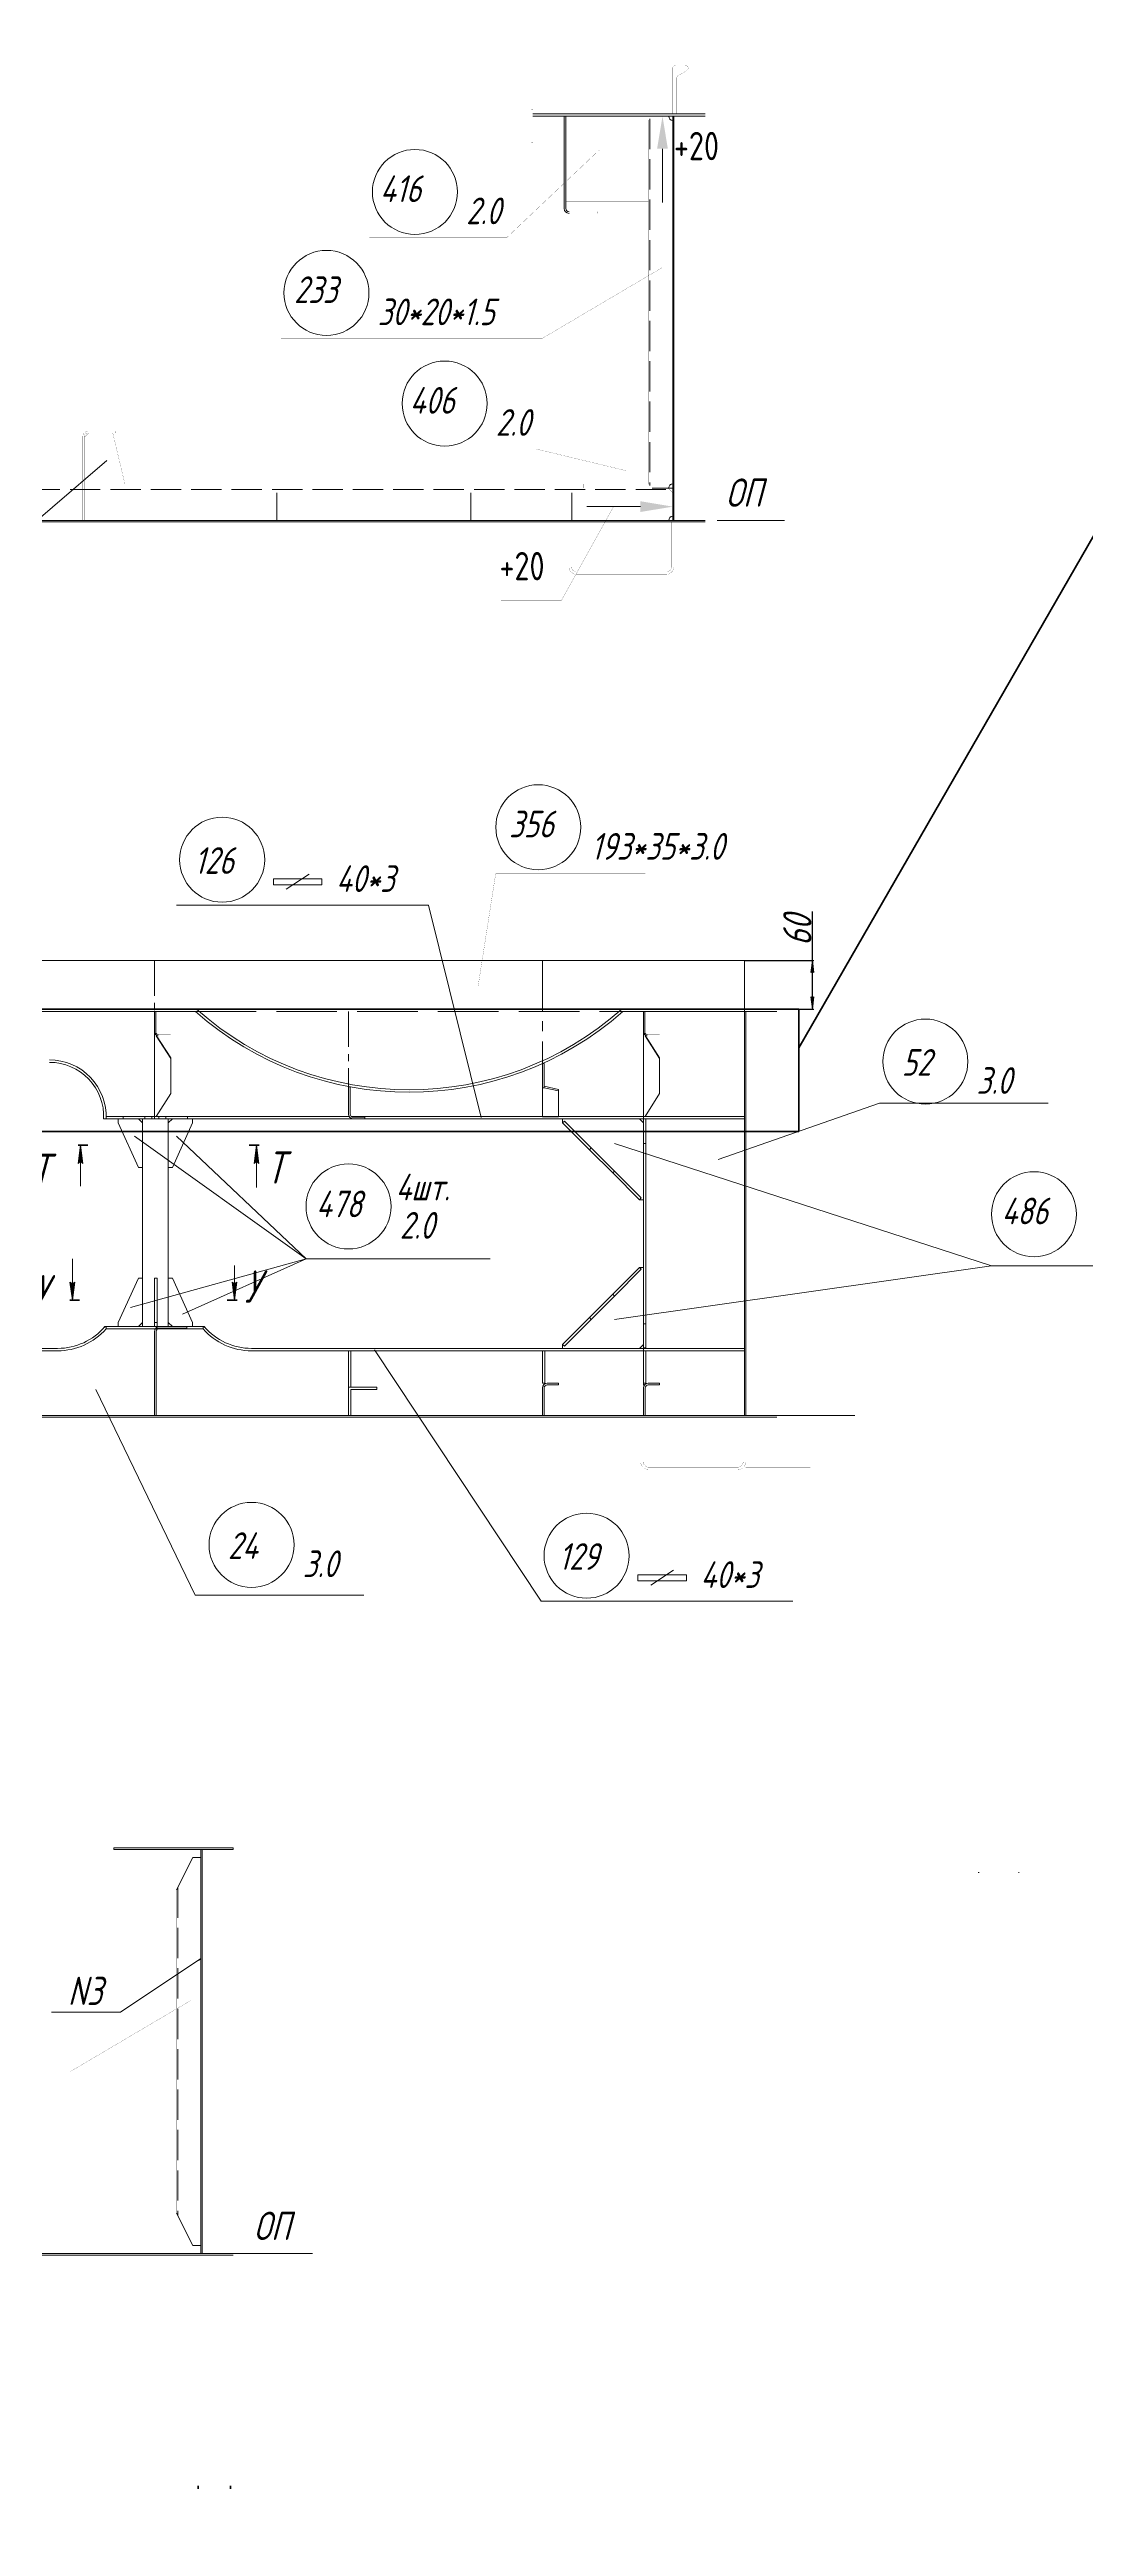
# Model space of a CAD drawing. Header units: millimetres. Extents: x 77380 to 135900, y -26587 to 17301.
# Drawn here: x 121484 to 122766, y -1866 to 1200 of the extents above; entities that cross this region are included whole.
import ezdxf

# ---------------------------------------------------------------- set-up
doc = ezdxf.new("R2010")
doc.units = ezdxf.units.MM
for name, pattern in [('K5LT32768', [0]), ('K5LT32769', [50, 37.5, -12.5]), ('K5LT32770', [0]), ('K5LT32772', [0]), ('K5LT32773', [50, 37.5, -12.5]), ('K5LT32778', [50, 37.5, -12.5]), ('K5LT32779', [0]), ('K5LT32780', [0]), ('K5LT32784', [850.2, 600, -125, 0.2, -125]), ('K5LT32785', [200, 125, -25, 25, -25]), ('K5LT32788', [340.2, 240, -50, 0.2, -50]), ('K5LT32790', [0]), ('K5LT32791', [0]), ('K5LT32792', [0]), ('K5LT32793', [340.2, 240, -50, 0.2, -50]), ('K5LT32800', [100, 75, -25]), ('K5LT32801', [70, 43.75, -8.75, 8.75, -8.75]), ('K5LT32802', [100, 62.5, -12.5, 12.5, -12.5]), ('K5LT32831', [0]), ('K5LT32835', [0]), ('K5LT_BASIC', [0]), ('K5LT_REINFORCED', [0]), ('K5LT_THIN', [0]), ('K5LT_THIN_INCLUDED_TO_HATCHING', [0])]:
    doc.linetypes.add(name, pattern=pattern)
doc.layers.add('4001', color=7, linetype='Continuous')
doc.styles.add('KDIMTEXTSTYLE', font='GOST_AU.SHX', dxfattribs={"width": 0.96, "oblique": 15, "height": 5})
doc.styles.add('KTEXTSTYLE', font='GOST_AU.SHX', dxfattribs={"width": 0.96, "height": 5})
doc.dimstyles.new('KDIMSTYLE (1.00)', dxfattribs={"dimtxt": 5, "dimasz": 1, "dimexe": 2, "dimexo": 0, "dimgap": 1, "dimtad": 1, "dimtxsty": 'KDIMTEXTSTYLE', "dimsah": 1, "dimcen": 0, "dimdle": 1, "dimadec": 0, "dimazin": 0, "dimtfac": 0.667, "dimtmove": 0, "dimatfit": 3, "dimfxl": 1, "dimtvp": 1, "dimtolj": 1, "dimtzin": 0, "dimarcsym": 0})

# ---------------------------------------------------------------- blocks, each defined once
blk = doc.blocks.new('U86')
blk.add_hatch(color=7).paths.add_polyline_path([(121704.4, 15706.9), (121691.1, 15706.9), (121697.8, 15746.9)])
at = {"color": 7, "linetype": 'K5LT32831', "lineweight": 9}
blk.add_line((121697.8, 15706.9), (121697.8, 15640.4), dxfattribs=at)
blk = doc.blocks.new('U89')
blk.add_hatch(color=7).paths.add_polyline_path([(121670.5, 15257.3), (121670.5, 15270.6), (121710.5, 15263.9)])
at = {"color": 7, "linetype": 'K5LT32831', "lineweight": 9}
blk.add_line((121670.5, 15263.9), (121604, 15263.9), dxfattribs=at)
blk = doc.blocks.new('U211')
at = {"color": 7, "linetype": 'K5LT32780', "const_width": 0.18}
for points in [[(118535.3, 12764.4), (126945.3, 12764.4), (126945.3, 18704.4), (118535.3, 18704.4)], [(118735.3, 12814.4), (126895.3, 12814.4), (126895.3, 18654.4), (118735.3, 18654.4)]]:
    blk.add_lwpolyline(points, close=True, dxfattribs=at)
blk = doc.blocks.new('U226')
at = {"layer": '4001', "color": 7, "linetype": 'K5LT_THIN', "lineweight": 18}
for p, q in [((121026.9, 13400.7), (121126.4, 13467)), ((121126.4, 13467), (121123.1, 13464.8))]:
    blk.add_line(p, q, dxfattribs=at)
at = {"layer": '4001', "color": 7, "linetype": 'K5LT32835', "lineweight": 18}
for p, q in [((121123.9, 13465.4), (121123.9, 13465.4)), ((121124.6, 13465.2), (121123.9, 13465.3)), ((121124, 13465.2), (121124.1, 13465.5)), ((121124.7, 13465.3), (121124, 13465.5)), ((121124, 13465.3), (121124, 13465.4)), ((121124.6, 13465.3), (121124, 13465.4)), ((121124.5, 13465.2), (121124, 13465.3)), ((121124.5, 13465.1), (121124, 13465.2)), ((121124.1, 13465.1), (121124.2, 13465.6)), ((121124.1, 13465.2), (121124.1, 13465.5)), ((121124.7, 13465.4), (121124.1, 13465.5)), ((121124.4, 13465.1), (121124.1, 13465.1)), ((121124.4, 13465), (121124.1, 13465)), ((121124.2, 13464.9), (121124.4, 13465.7)), ((121124.2, 13465), (121124.3, 13465.6)), ((121124.8, 13465.4), (121124.2, 13465.6)), ((121124.3, 13464.9), (121124.2, 13465)), ((121124.3, 13464.9), (121124.2, 13464.9)), ((121124.3, 13464.9), (121124.4, 13465.7)), ((121124.9, 13465.5), (121124.3, 13465.7)), ((121124.9, 13465.5), (121124.3, 13465.6)), ((121124.4, 13465), (121124.5, 13465.8)), ((121124.4, 13465.1), (121124.6, 13465.8)), ((121125, 13465.6), (121124.4, 13465.7)), ((121124.5, 13465.2), (121124.7, 13465.9)), ((121125, 13465.6), (121124.5, 13465.8)), ((121124.6, 13465.2), (121124.7, 13465.9)), ((121125.1, 13465.8), (121124.6, 13465.9)), ((121125.1, 13465.7), (121124.6, 13465.8)), ((121124.7, 13465.3), (121124.8, 13466)), ((121125.2, 13465.8), (121124.7, 13465.9)), ((121124.8, 13465.5), (121125, 13466.1)), ((121124.8, 13465.4), (121124.9, 13466)), ((121125.2, 13465.9), (121124.8, 13466)), ((121124.9, 13465.6), (121125, 13466.1)), ((121125.3, 13466), (121124.9, 13466.1)), ((121125.3, 13465.9), (121124.9, 13466)), ((121125, 13465.6), (121125.1, 13466.2)), ((121125.4, 13466), (121125, 13466.1)), ((121125.1, 13465.7), (121125.2, 13466.2)), ((121125.5, 13466.1), (121125.1, 13466.2)), ((121125.2, 13465.8), (121125.3, 13466.3)), ((121125.6, 13466.2), (121125.2, 13466.3)), ((121125.5, 13466.1), (121125.2, 13466.2)), ((121125.3, 13466), (121125.4, 13466.4)), ((121125.3, 13465.9), (121125.3, 13466.3)), ((121125.6, 13466.2), (121125.3, 13466.3)), ((121125.4, 13466), (121125.5, 13466.4)), ((121125.7, 13466.3), (121125.4, 13466.4)), ((121125.5, 13466.1), (121125.6, 13466.5)), ((121125.8, 13466.4), (121125.5, 13466.5)), ((121125.7, 13466.3), (121125.5, 13466.4)), ((121125.6, 13466.2), (121125.6, 13466.5)), ((121125.8, 13466.5), (121125.6, 13466.5)), ((121125.7, 13466.3), (121125.7, 13466.6)), ((121125.7, 13466.4), (121125.8, 13466.6)), ((121125.9, 13466.5), (121125.7, 13466.6)), ((121125.8, 13466.4), (121125.9, 13466.7)), ((121126, 13466.6), (121125.8, 13466.7)), ((121125.9, 13466.6), (121125.8, 13466.6)), ((121125.9, 13466.5), (121125.9, 13466.7)), ((121126, 13466.7), (121125.9, 13466.7)), ((121126, 13466.6), (121126, 13466.8)), ((121126.1, 13466.7), (121126, 13466.8)), ((121126.2, 13466.8), (121126, 13466.8)), ((121126.1, 13466.8), (121126.2, 13466.9)), ((121126.2, 13466.8), (121126.1, 13466.9)), ((121126.1, 13466.7), (121126.1, 13466.8)), ((121126.2, 13466.9), (121126.2, 13466.9)), ((121126.3, 13466.9), (121126.2, 13466.9)), ((121126.3, 13466.9), (121126.3, 13467)), ((121126.3, 13466.9), (121126.3, 13467)), ((121126.4, 13467), (121126.3, 13467)), ((121126.4, 13467), (121126.4, 13467))]:
    blk.add_line(p, q, dxfattribs=at)
at = {"layer": '4001', "color": 7, "linetype": 'K5LT32835', "const_width": 0.18}
blk.add_lwpolyline([(121123.9, 13465.4), (121126.4, 13467), (121124.3, 13464.9)], close=True, dxfattribs=at)
blk = doc.blocks.new('U2')
at = {"layer": '4001', "color": 7, "linetype": 'K5LT_THIN', "lineweight": 18}
for p, q in [((121200, 14342.1), (121203, 14342.1)), ((121200, 14297.1), (121200, 14342.1)), ((121203, 14342.1), (121203, 14297.1)), ((121203, 14297.1), (121200, 14297.1))]:
    blk.add_line(p, q, dxfattribs=at)
blk = doc.blocks.new('U6')
at = {"layer": '4001', "color": 7, "linetype": 'K5LT_THIN', "lineweight": 18}
for p, q in [((121565, 14342.1), (121568, 14342.1)), ((121565, 14302.1), (121565, 14342.1)), ((121568, 14342.1), (121568, 14302.1)), ((121568, 14302.1), (121565, 14302.1))]:
    blk.add_line(p, q, dxfattribs=at)
blk = doc.blocks.new('U7')
at = {"layer": '4001', "color": 7, "linetype": 'K5LT_THIN', "lineweight": 18}
for p, q in [((121440, 14342.1), (121443, 14342.1)), ((121440, 14302.1), (121440, 14342.1)), ((121443, 14342.1), (121443, 14302.1)), ((121443, 14302.1), (121440, 14302.1))]:
    blk.add_line(p, q, dxfattribs=at)
blk = doc.blocks.new('KDIMARROW_01')
blk.add_hatch(color=0).paths.add_polyline_path([(0, 0), (-15, 2), (-13.5, 0), (-15, -2)])
at = {"color": 0, "linetype": 'K5LT_THIN', "lineweight": 18}
for p, q in [((-13.5, 0), (-15, 2)), ((-15, 2), (0, 0)), ((0, 0), (-15, -2)), ((-15, -2), (-13.5, 0))]:
    blk.add_line(p, q, dxfattribs=at)
at = {"layer": '4001', "color": 0, "linetype": 'K5LT_THIN', "lineweight": 18}
blk.add_line((0, 0), (-1, 0), dxfattribs=at)
blk = doc.blocks.new('*D569')
at = {"color": 0, "lineweight": -2}
for p, q in [((122428.3, 72.2), (122428.3, 132.8)), ((122344.3, 72.2), (122430.3, 72.2)), ((122428.3, 13.2), (122428.3, 71.2)), ((122344.3, 12.2), (122430.3, 12.2))]:
    blk.add_line(p, q, dxfattribs=at)
at = {"layer": 'Defpoints', "color": 0, "lineweight": 100}
for p in [(122344.3, 72.2), (122428.3, 72.2), (122344.3, 12.2)]:
    blk.add_point(p, dxfattribs=at)
at = {"color": 0, "lineweight": -2}
for p, rotation in [((122428.3, 72.2), 90), ((122428.3, 12.2), 270)]:
    blk.add_blockref('KDIMARROW_01', p, dxfattribs=dict(at, rotation=rotation))
at = {"color": 7, "insert": (122409.7, 109.4), "char_height": 5, "attachment_point": 5, "rotation": 90, "style": 'KDIMTEXTSTYLE'}
blk.add_mtext('\\A1;\\H35.0;\\W0.965;\\Q15;\\Q15;\\H35.0;\\W0.965;\\Q15;60\\H35.0;\\W0.965;\\Q15;\\Q15;', dxfattribs=at)

msp = doc.modelspace()

# ---------------------------------------------------------------- hatches: boundary and pattern name
for points in [[(121525.647, -178.815), (121522.685, -156.315), (121519.722, -178.815), (121522.685, -176.565)], [(121743.479, -178.815), (121740.517, -156.315), (121737.554, -178.815), (121740.517, -176.565)], [(121512.527, -348.315), (121515.49, -325.815), (121512.527, -328.065), (121509.565, -325.815)], [(121713.278, -348.315), (121716.24, -325.815), (121713.278, -328.065), (121710.316, -325.815)]]:
    msp.add_hatch(color=7).paths.add_polyline_path(points)

# ---------------------------------------------------------------- linework, layer by layer
at = {"color": 3, "linetype": 'K5LT32768', "lineweight": 18, "true_color": 0x00ff00}
for p, q in [((122295.559, 1119.938), (122082.473, 1119.938)), ((122295.559, 1116.938), (122082.473, 1116.938)), ((122121.087, 1002.865), (122121.087, 1116.938)), ((122123.157, 1002.865), (122123.157, 1116.938)), ((122255.559, 1116.938), (122230.059, 1116.938)), ((122255.559, 656.938), (122255.559, 1116.938)), ((122255.559, 616.938), (122255.559, 1116.938)), ((122257.059, 616.938), (122257.059, 1116.938)), ((122230.059, 656.938), (122255.559, 656.938)), ((122255.559, 650.938), (122255.559, 616.938)), ((122295.559, 616.938), (120015.56, 616.938)), ((122295.559, 614.938), (120015.56, 614.938)), ((122255.559, 616.938), (120055.559, 616.938)), ((121665.279, 12.184), (120823.277, 12.184)), ((121665.279, 9.185), (120823.277, 9.185)), ((120823.852, 9.185), (121664.703, 9.185)), ((121614.278, -16.37), (121614.278, 9.185)), ((121615.776, -16.37), (121615.776, 9.185)), ((122193.854, 9.185), (122344.278, 9.185)), ((122194.278, 12.184), (122384.277, 12.184)), ((122219.278, -16.37), (122219.278, 9.185)), ((122220.776, -16.37), (122220.776, 9.185)), ((122324.278, 9.185), (122384.277, 9.185)), ((122344.278, -490.815), (122344.278, 9.185)), ((122345.778, -490.815), (122345.778, 9.185)), ((122384.277, -492.816), (120104.279, -492.816)), ((121563.689, -1026.005), (121711.464, -1026.005)), ((121563.773, -1028.005), (121711.464, -1028.005)), ((121671.464, -1028.005), (121645.964, -1028.005)), ((121671.464, -1488.005), (121671.464, -1028.005)), ((121671.464, -1528.005), (121671.464, -1028.005)), ((121672.964, -1528.005), (121672.964, -1028.005)), ((121671.464, -1494.005), (121671.464, -1528.005)), ((121711.464, -1528.005), (121331.464, -1528.005)), ((121671.464, -1528.005), (121331.464, -1528.005)), ((121711.464, -1530.005), (121331.464, -1530.005))]:
    msp.add_line(p, q, dxfattribs=at)
at = {"color": 1, "linetype": 'K5LT32773', "lineweight": 18, "true_color": 0xff0000}
msp.add_line((122227.004, 1113.883), (122227.004, 659.993), dxfattribs=at)
at = {"color": 7, "linetype": 'K5LT_THIN', "lineweight": 18}
for p, q in [((121555.06, 690.938), (121309.885, 480.788)), ((122344.278, 72.184), (120144.278, 72.184)), ((122344.278, 69.185), (122344.278, 72.184)), ((122344.278, 12.184), (122344.278, 69.185)), ((121665.461, 12.184), (120823.096, 12.184)), ((120824.23, 9.185), (121664.326, 9.185)), ((122344.278, 12.184), (122193.097, 12.184)), ((122194.232, 9.185), (122344.278, 9.185)), ((122344.278, 9.185), (122344.278, 12.184)), ((122344.278, -120.816), (122344.278, 9.185)), ((121614.278, -20.815), (121614.278, -120.815)), ((121634.278, -49.123), (121616.278, -20.815)), ((121634.278, -48.285), (121616.811, -20.815)), ((122219.278, -20.815), (122219.278, -120.815)), ((122239.278, -49.123), (122221.278, -20.815)), ((122239.278, -48.285), (122221.811, -20.815)), ((121634.278, -92.508), (121634.278, -48.285)), ((122096.278, -55.199), (122094.278, -55.199)), ((122094.278, -55.199), (122094.278, -85.199)), ((122096.278, -55.199), (122096.278, -85.199)), ((122239.278, -92.508), (122239.278, -48.285)), ((122096.278, -85.199), (122094.278, -85.199)), ((122094.278, -85.199), (122094.278, -121.199)), ((122114.278, -87.233), (122096.278, -83.215)), ((122114.278, -89.217), (122096.278, -85.199)), ((122114.278, -87.233), (122114.278, -89.217)), ((122114.278, -121.199), (122114.278, -89.217)), ((121575.578, -120.815), (121554.278, -120.815)), ((121854.278, -120.816), (121554.278, -120.816)), ((121575.578, -120.815), (121575.578, -123.815)), ((121575.578, -120.815), (121602.365, -120.815)), ((121602.365, -120.815), (121602.365, -123.815)), ((121602.365, -120.815), (121610.94, -120.815)), ((121610.94, -120.815), (121610.94, -123.815)), ((121610.94, -120.815), (121619.616, -120.815)), ((121616.278, -120.815), (121614.278, -120.815)), ((121616.278, -120.815), (121634.278, -92.508)), ((121619.616, -120.815), (121619.616, -123.815)), ((121619.616, -120.815), (121628.191, -120.815)), ((121628.191, -120.815), (121628.191, -123.815)), ((121628.191, -120.815), (121654.978, -120.815)), ((121654.978, -120.815), (121654.978, -123.815)), ((121855.082, -120.816), (121854.278, -120.816)), ((122094.278, -120.816), (121857.632, -120.816)), ((122096.278, -120.815), (122094.278, -120.815)), ((122096.278, -121.199), (122094.278, -121.199)), ((122219.278, -120.815), (122096.278, -120.815)), ((122096.278, -121.199), (122114.278, -121.199)), ((122344.278, -120.816), (122114.278, -120.816)), ((122221.278, -120.815), (122219.278, -120.815)), ((122221.278, -120.815), (122219.278, -120.815)), ((122221.278, -120.815), (122239.278, -92.508)), ((122344.278, -120.815), (122221.278, -120.815)), ((122511.308, -104.521), (122311.582, -174.194)), ((122344.278, -120.815), (122344.278, -123.815)), ((122344.278, -123.816), (122344.278, -120.816)), ((122511.308, -104.521), (122720.278, -104.521)), ((121569.278, -123.815), (121551.211, -123.815)), ((121551.211, -123.816), (121854.278, -123.816)), ((121576.478, -123.815), (121569.278, -123.815)), ((121569.278, -123.815), (121569.278, -128.815)), ((121569.278, -128.815), (121594.278, -183.815)), ((121576.478, -123.815), (121602.365, -123.815)), ((121599.278, -128.815), (121594.278, -123.815)), ((121599.278, -123.815), (121599.278, -128.815)), ((121599.278, -183.815), (121599.278, -128.815)), ((121602.365, -123.815), (121610.94, -123.815)), ((121610.94, -123.815), (121619.616, -123.815)), ((121619.616, -123.815), (121628.191, -123.815)), ((121628.191, -123.815), (121654.678, -123.815)), ((121631.278, -128.815), (121631.278, -123.815)), ((121631.278, -128.815), (121636.278, -123.815)), ((121631.278, -183.815), (121631.278, -128.815)), ((121661.278, -128.815), (121636.278, -183.815)), ((121654.678, -123.815), (121661.278, -123.815)), ((121661.278, -123.815), (121661.278, -128.815)), ((121832.547, -123.816), (121842.547, -123.816)), ((121854.278, -123.816), (121874.278, -123.816)), ((121874.278, -123.816), (122344.278, -123.816)), ((122214.278, -123.815), (122119.278, -123.815)), ((122119.278, -123.815), (122119.278, -128.815)), ((122119.278, -128.815), (122119.278, -123.815)), ((122121.399, -126.694), (122119.278, -128.815)), ((122152.346, -161.884), (122119.278, -128.815)), ((122154.467, -159.762), (122121.399, -126.694)), ((122219.278, -128.815), (122214.278, -123.815)), ((122219.278, -123.815), (122219.278, -154.38)), ((122222.278, -123.815), (122219.278, -123.815)), ((122222.278, -123.815), (122222.278, -154.38)), ((122344.278, -123.815), (122222.278, -123.815)), ((122344.278, -407.815), (122344.278, -123.815)), ((121519.722, -178.815), (121522.685, -156.315)), ((121522.685, -176.565), (121519.722, -178.815)), ((121522.685, -156.315), (121525.647, -178.815)), ((121522.685, -171.315), (121522.685, -156.315)), ((121525.647, -178.815), (121522.685, -176.565)), ((121522.685, -176.565), (121522.685, -206.882)), ((121594.278, -183.815), (121599.278, -183.815)), ((121599.278, -183.815), (121599.278, -320.815)), ((121631.278, -320.815), (121631.278, -183.815)), ((121636.278, -183.815), (121631.278, -183.815)), ((121737.554, -178.815), (121740.517, -156.315)), ((121740.517, -176.565), (121737.554, -178.815)), ((121740.517, -156.315), (121743.479, -178.815)), ((121740.517, -171.315), (121740.517, -156.315)), ((121743.479, -178.815), (121740.517, -176.565)), ((121740.517, -176.565), (121740.517, -208.565)), ((122154.467, -159.762), (122152.346, -161.884)), ((122181.21, -190.747), (122152.346, -161.884)), ((122183.331, -188.626), (122154.467, -159.762)), ((122183.331, -154.38), (122649.997, -305.478)), ((122222.278, -154.38), (122219.278, -154.38)), ((122219.278, -154.38), (122219.278, -377.251)), ((122222.278, -377.251), (122222.278, -154.38)), ((122183.331, -188.626), (122181.21, -190.747)), ((122214.278, -223.815), (122181.21, -190.747)), ((122216.399, -221.694), (122183.331, -188.626)), ((122216.399, -221.694), (122214.278, -223.815)), ((122214.278, -223.815), (122219.278, -223.815)), ((121512.527, -328.065), (121512.527, -297.065)), ((121713.278, -328.065), (121713.278, -305.065)), ((122649.997, -305.478), (122183.331, -371.869)), ((122649.997, -305.478), (123026.997, -305.478)), ((121512.527, -348.315), (121509.565, -325.815)), ((121509.565, -325.815), (121512.527, -328.065)), ((121512.527, -328.065), (121515.49, -325.815)), ((121515.49, -325.815), (121512.527, -348.315)), ((121512.527, -333.315), (121512.527, -348.315)), ((121569.278, -375.815), (121594.278, -320.815)), ((121594.278, -320.815), (121599.278, -320.815)), ((121599.278, -320.815), (121599.278, -375.815)), ((121614.278, -375.815), (121614.278, -320.815)), ((121614.278, -320.815), (121617.278, -320.815)), ((121617.278, -375.815), (121617.278, -320.815)), ((121631.278, -320.815), (121631.278, -375.815)), ((121636.278, -320.815), (121631.278, -320.815)), ((121661.278, -375.815), (121636.278, -320.815)), ((121713.278, -348.315), (121710.316, -325.815)), ((121710.316, -325.815), (121713.278, -328.065)), ((121713.278, -328.065), (121716.24, -325.815)), ((121716.24, -325.815), (121713.278, -348.315)), ((121713.278, -333.315), (121713.278, -348.315)), ((122181.21, -340.884), (122214.278, -307.815)), ((122183.331, -343.005), (122216.399, -309.937)), ((122216.399, -309.937), (122214.278, -307.815)), ((122219.278, -307.815), (122214.278, -307.815)), ((122152.346, -369.747), (122181.21, -340.884)), ((122154.467, -371.869), (122183.331, -343.005)), ((122183.331, -343.005), (122181.21, -340.884)), ((121675.72, -380.815), (121552.836, -380.815)), ((121554.248, -383.815), (121554.248, -380.815)), ((121554.248, -383.815), (121554.308, -383.815)), ((121674.278, -383.815), (121554.278, -383.815)), ((121554.308, -383.815), (121554.308, -380.815)), ((121614.278, -380.815), (121554.308, -380.815)), ((121614.278, -383.815), (121554.308, -383.815)), ((121569.278, -380.815), (121569.278, -375.815)), ((121599.278, -375.815), (121594.278, -380.815)), ((121599.278, -375.815), (121599.278, -380.815)), ((121614.278, -380.815), (121614.278, -375.815)), ((121614.278, -375.815), (121617.278, -375.815)), ((121654.278, -380.815), (121614.278, -380.815)), ((121616.278, -382.815), (121654.278, -382.815)), ((121654.308, -383.815), (121616.278, -383.815)), ((121617.278, -380.815), (121617.278, -375.815)), ((121631.278, -380.815), (121631.278, -375.815)), ((121631.278, -375.815), (121636.278, -380.815)), ((121654.308, -380.815), (121654.278, -380.815)), ((121654.278, -382.815), (121654.278, -380.815)), ((121654.308, -383.815), (121654.308, -380.815)), ((121674.308, -380.815), (121654.308, -380.815)), ((121674.308, -383.815), (121654.308, -383.815)), ((121661.278, -380.815), (121661.278, -375.815)), ((121674.308, -383.815), (121674.308, -380.815)), ((122119.278, -402.815), (122152.346, -369.747)), ((122121.399, -404.937), (122154.467, -371.869)), ((122154.467, -371.869), (122152.346, -369.747)), ((122219.278, -377.251), (122222.278, -377.251)), ((122219.278, -377.251), (122219.278, -407.05)), ((122222.278, -377.251), (122222.278, -407.05)), ((121494.278, -407.815), (121244.278, -407.815)), ((121494.278, -410.815), (121244.278, -410.815)), ((122344.278, -407.815), (121734.278, -407.815)), ((122344.278, -410.815), (121734.278, -410.815)), ((122094.278, -410.815), (122097.278, -410.815)), ((122121.399, -404.937), (122119.278, -402.815)), ((122119.278, -402.815), (122119.278, -407.815)), ((122214.278, -407.815), (122219.278, -402.815)), ((122222.278, -407.05), (122219.278, -407.05)), ((122219.278, -410.815), (122222.278, -410.815)), ((122222.278, -407.05), (122222.278, -407.815)), ((122344.278, -407.815), (122344.278, -410.815)), ((122344.278, -410.815), (122344.278, -490.815)), ((121889.278, -455.815), (121854.278, -455.815)), ((121854.278, -455.815), (121854.278, -490.815)), ((121857.278, -490.815), (121857.278, -458.815)), ((121857.278, -458.815), (121889.278, -458.815)), ((121889.278, -458.815), (121889.278, -455.815)), ((122344.278, -490.815), (121244.278, -490.815)), ((121854.278, -490.815), (121857.278, -490.815)), ((121661.464, -1038.005), (121641.409, -1078.005)), ((121661.464, -1038.005), (121671.464, -1038.005)), ((121711.464, -1026.005), (121711.464, -1028.005)), ((122634.847, -1056.509), (122633.347, -1056.509)), ((122683.395, -1056.509), (122684.055, -1056.509)), ((121641.409, -1478.005), (121661.464, -1518.005)), ((121661.464, -1518.005), (121671.464, -1518.005))]:
    msp.add_line(p, q, dxfattribs=at)
at = {"color": 8, "linetype": 'K5LT32778', "lineweight": 18, "true_color": 0x808080}
msp.add_line((120059.632, 655.011), (122251.487, 655.011), dxfattribs=at)
at = {"color": 8, "linetype": 'K5LT32793', "lineweight": 18, "true_color": 0x808080}
for p, q in [((121765.56, 616.938), (121765.56, 650.938)), ((122005.559, 616.938), (122005.559, 650.938)), ((122130.559, 616.938), (122130.559, 650.938))]:
    msp.add_line(p, q, dxfattribs=at)
at = {"color": 1, "linetype": 'K5LT32788', "lineweight": 18, "true_color": 0xff0000}
msp.add_line((119928.914, 616.938), (122393.943, 616.938), dxfattribs=at)
at = {"color": 1, "linetype": 'K5LT32772', "lineweight": 18, "true_color": 0xff0000}
for p, q in [((121821.432, 173.477), (121761.314, 173.477)), ((121761.314, 173.477), (121761.314, 165.962)), ((121761.314, 165.962), (121821.432, 165.962)), ((121777.283, 160.326), (121805.463, 179.113)), ((121821.432, 165.962), (121821.432, 173.477)), ((121641.549, 140.601), (121953.106, 140.601)), ((121953.106, 140.601), (122018.425, -122.22)), ((122480.993, -490.815), (120037.87, -490.815)), ((122272.44, -687.844), (122212.323, -687.844)), ((122212.323, -687.844), (122212.323, -695.359)), ((122212.323, -695.359), (122272.44, -695.359)), ((122228.292, -700.995), (122256.472, -682.208)), ((122272.44, -695.359), (122272.44, -687.844)), ((122092.558, -720.72), (122404.114, -720.72))]:
    msp.add_line(p, q, dxfattribs=at)
at = {"color": 1, "linetype": 'K5LT32801', "lineweight": 18, "true_color": 0xff0000}
for p, q in [((121614.278, 72.184), (121614.278, -123.816)), ((121854.279, 8.935), (121854.279, -117.917))]:
    msp.add_line(p, q, dxfattribs=at)
at = {"color": 1, "linetype": 'K5LT32802', "lineweight": 18, "true_color": 0xff0000}
for p, q in [((122094.278, 72.184), (122094.278, -123.816)), ((122219.278, 9.185), (122219.278, -455.815))]:
    msp.add_line(p, q, dxfattribs=at)
at = {"color": 6, "linetype": 'K5LT32800', "lineweight": 18, "true_color": 0xff00ff}
for p, q in [((121664.987, 8.935), (122193.571, 8.935)), ((121666.124, 11.933), (122194.278, 12.184))]:
    msp.add_line(p, q, dxfattribs=at)
at = {"color": 1, "linetype": 'K5LT32785', "lineweight": 18, "true_color": 0xff0000}
msp.add_line((121614.278, -20.816), (121614.278, -123.816), dxfattribs=at)
at = {"color": 7, "linetype": 'K5LT32791', "lineweight": 18}
for p, q in [((121856.278, -84.098), (121854.278, -84.098)), ((121854.278, -88.815), (121854.278, -117.816)), ((121856.278, -117.816), (121856.278, -84.098)), ((121874.278, -121.816), (121860.278, -121.816)), ((121874.278, -123.816), (121874.278, -121.816)), ((122094.278, -490.815), (122094.278, -456.815)), ((122096.278, -456.815), (122096.278, -490.815)), ((122100.278, -450.815), (122114.278, -450.815)), ((122114.278, -452.815), (122100.278, -452.815)), ((122114.278, -450.815), (122114.278, -452.815)), ((122219.278, -490.815), (122219.278, -456.815)), ((122221.278, -456.815), (122221.278, -490.815)), ((122225.278, -450.815), (122239.278, -450.815)), ((122239.278, -452.815), (122225.278, -452.815)), ((122239.278, -450.815), (122239.278, -452.815))]:
    msp.add_line(p, q, dxfattribs=at)
at = {"color": 1, "linetype": 'K5LT_THIN', "lineweight": 18, "true_color": 0xff0000}
for p, q in [((121589.421, -145.349), (121801.675, -297.065)), ((121641.435, -145.349), (121801.675, -297.065)), ((121584.293, -357.082), (121801.675, -297.065)), ((121648.778, -365.545), (121801.675, -297.065)), ((121801.675, -297.065), (122029.675, -297.065)), ((121886.539, -409.471), (122092.558, -720.72)), ((121664.308, -713.142), (121541.582, -458.815)), ((121664.308, -713.142), (121873.278, -713.142))]:
    msp.add_line(p, q, dxfattribs=at)
at = {"color": 134, "linetype": 'K5LT_REINFORCED', "lineweight": 100, "true_color": 0x009696}
for p, q in [((121519.685, -156.315), (121531.685, -156.315)), ((121731.517, -156.315), (121743.517, -156.315)), ((121509.527, -348.315), (121521.527, -348.315)), ((121704.278, -348.315), (121716.278, -348.315))]:
    msp.add_line(p, q, dxfattribs=at)
at = {"color": 7, "linetype": 'K5LT32780', "lineweight": 18}
for p, q in [((121614.278, -490.815), (121614.278, -386.743)), ((121616.278, -490.815), (121616.278, -386.743)), ((121571.981, -1229.321), (121486.663, -1229.321))]:
    msp.add_line(p, q, dxfattribs=at)
at = {"color": 7, "linetype": 'K5LT_THIN_INCLUDED_TO_HATCHING', "lineweight": 18}
msp.add_line((121563.773, -1028.005), (121563.689, -1026.005), dxfattribs=at)
at = {"color": 3, "linetype": 'K5LT32769', "lineweight": 18, "true_color": 0x00ff00}
msp.add_line((121642.909, -1075.014), (121642.909, -1480.996), dxfattribs=at)
at = {"color": 1, "linetype": 'K5LT32784', "lineweight": 18, "true_color": 0xff0000}
msp.add_line((121331.464, -1528.005), (121809.848, -1528.005), dxfattribs=at)
at = {"color": 5, "linetype": 'K5LT_BASIC', "lineweight": 60, "true_color": 0x0000ff}
for p, q in [((121668.045, -1819.152), (121668.045, -1815.652)), ((121708.045, -1819.152), (121708.045, -1815.652))]:
    msp.add_line(p, q, dxfattribs=at)
at = {"color": 2, "lineweight": 100}
msp.add_lwpolyline([(122411.445, -36.02), (126209.614, 6562.066), (127060.551, 2843.458)], dxfattribs=at)
at = {"color": 5, "linetype": 'K5LT32792', "true_color": 0x0000ff, "const_width": 0.18}
msp.add_lwpolyline([(122255.559, 1119.938), (122255.559, 1176.438, -0.41421536), (122259.06, 1179.938), (122271.059, 1179.938, -0.76735747), (122272.809, 1173.407), (122262.31, 1167.345, 0.2679376), (122260.56, 1164.313), (122260.56, 1119.938)], format="xyb", dxfattribs=at)
at = {"color": 1, "linetype": 'K5LT32772', "true_color": 0xff0000, "const_width": 0.18}
for points in [[(122082.473, 1084.938), (122082.473, 1124.938), (122080.442, 1124.938), (122080.442, 1084.938), (122082.473, 1084.938)], [(122230.059, 1116.938), (122225.504, 1112.383), (122225.504, 661.493), (122230.059, 656.938)], [(121880.116, 966.985), (122050.222, 966.985), (122164.793, 1075.464)], [(121770.631, 842.037), (122093.859, 842.037), (122242.404, 929.722)], [(121916.894, 705.125), (122087, 705.125), (122197.9, 678.393)], [(122014.695, 40.684), (122036.369, 179.461), (122221.694, 179.461)], [(121186.537, -1302.906), (121509.764, -1302.906), (121658.309, -1215.221)]]:
    msp.add_lwpolyline(points, dxfattribs=at)
at = {"color": 2, "linetype": 'K5LT32770', "true_color": 0xffff00, "const_width": 0.18}
for points in [[(122220.559, 1116.938), (122128.559, 1116.938), (122123.559, 1111.938), (122123.559, 1011.938), (122220.559, 1011.938), (122225.559, 1011.938), (122225.559, 1111.938), (122220.559, 1116.938)], [(122220.559, 656.938), (122145.559, 656.938), (122145.559, 661.938), (122220.559, 736.938), (122225.559, 736.938), (122225.559, 661.938), (122220.559, 656.938)]]:
    msp.add_lwpolyline(points, dxfattribs=at)
at = {"color": 3, "linetype": 'K5LT32768', "true_color": 0x00ff00, "const_width": 0.18}
for points in [[(122127.298, 996.865), (122162.423, 996.865), (122162.423, 998.865), (122127.298, 998.865)], [(121618.776, -20.87), (121634.221, -20.87), (121634.221, -19.37), (121618.776, -19.37)], [(122223.776, -20.87), (122239.221, -20.87), (122239.221, -19.37), (122223.776, -19.37)], [(121641.409, -1078.005), (121641.409, -1478.005)]]:
    msp.add_lwpolyline(points, dxfattribs=at)
at = {"color": 8, "linetype": 'K5LT32790', "true_color": 0x808080, "const_width": 0.18}
msp.add_lwpolyline([(121525.559, 616.938), (121525.559, 721.011, -0.41421356), (121531.559, 727.011), (121565.486, 727.011), (121565.486, 725.011), (121531.559, 725.011, 0.41421271), (121527.56, 721.012), (121527.559, 616.938)], format="xyb", dxfattribs=at)
at = {"color": 8, "linetype": 'K5LT32779', "true_color": 0x808080, "const_width": 0.18}
for points in [[(121527.559, 661.938), (121527.559, 719.938), (121532.56, 724.938), (121562.56, 724.938), (121577.559, 661.938), (121577.559, 656.938), (121532.56, 656.938), (121527.559, 661.938)], [(120055.559, 650.938), (120061.632, 657.011), (122249.486, 657.011), (122255.559, 650.938)], [(122345.778, -554.815), (122425.777, -554.815), (122425.777, -557.815), (122345.778, -557.815)]]:
    msp.add_lwpolyline(points, dxfattribs=at)
at = {"color": 7, "linetype": 'K5LT32780', "const_width": 0.18}
for points in [[(122043.174, 518.142), (122117.975, 518.142), (122182.297, 633.938)], [(121620.277, -380.743), (121654.205, -380.743), (121654.205, -382.742), (121620.277, -382.742)]]:
    msp.add_lwpolyline(points, dxfattribs=at)
at = {"color": 8, "linetype": 'K5LT32790', "true_color": 0x808080, "const_width": 0.18}
for points in [[(122254.059, 614.938), (122254.059, 559.938, -0.41421356), (122247.059, 552.938), (122137.059, 552.938, -0.41421356), (122130.059, 559.938), (122130.059, 614.938), (122127.059, 614.938), (122127.059, 559.938, 0.41421356), (122137.059, 549.938), (122247.059, 549.938, 0.41421356), (122257.059, 559.938), (122257.059, 614.938)], [(122342.778, -492.815), (122342.778, -547.816, -0.41421356), (122335.778, -554.816), (122225.778, -554.816, -0.41421356), (122218.778, -547.816), (122218.778, -492.815), (122215.778, -492.815), (122215.778, -547.816, 0.41421356), (122225.778, -557.816), (122335.778, -557.816, 0.41421356), (122345.778, -547.816), (122345.778, -492.815)]]:
    msp.add_lwpolyline(points, format="xyb", close=True, dxfattribs=at)
at = {"color": 2, "lineweight": 100}
msp.add_lwpolyline([(120104.279, 12.184), (122411.445, 12.184), (122411.445, -139.358), (120104.279, -139.358)], close=True, dxfattribs=at)
at = {"color": 1, "linetype": 'K5LT32772', "lineweight": 18, "true_color": 0xff0000}
for centre in [(121936.476, 1023.345), (121826.992, 898.397), (121973.254, 761.486), (122089.136, 237.114), (121697.909, 196.961), (122568.142, -52.896), (121854.278, -232.114), (122702.6, -241.711), (121734.278, -650.94), (122148.918, -664.36)]:
    msp.add_circle(centre, 52.603, dxfattribs=at)
at = {"color": 3, "linetype": 'K5LT32768', "lineweight": 18, "true_color": 0x00ff00}
for centre, radius, start, end in [((122255.559, 1116.938), 5.001, 180.002472, 269.997528), ((122127.268, 1003.049), 6.184, 181.70491, 270.285187), ((122127.279, 1002.988), 4.123, 181.704315, 270.282135), ((122255.559, 656.938), 5, 89.99501, 179.996246), ((121618.776, -16.372), 4.498, 179.981766, 269.99881), ((121618.776, -16.37), 3, 179.998352, 270.001648), ((122223.776, -16.372), 4.498, 179.981766, 269.99881), ((122223.776, -16.37), 3, 179.998352, 270.001648)]:
    msp.add_arc(centre, radius, start, end, dxfattribs=at)
at = {"color": 8, "linetype": 'K5LT32779', "lineweight": 18, "true_color": 0x808080}
msp.add_arc((122255.559, 616.938), 5.001, 90.002472, 179.997528, dxfattribs=at)
at = {"color": 7, "linetype": 'K5LT_THIN', "lineweight": 18}
for centre, radius, start, end in [((121929.279, 309.185), 400, 228.644411, 311.355589), ((121929.279, 309.185), 397, 228.481672, 311.518328), ((121484.278, -120.815), 70, 357.543787, 90), ((121484.278, -120.816), 67.001, 357.434224, 89.999818), ((121494.278, -330.815), 77, 270, 319.507339), ((121494.278, -330.815), 80, 270, 318.590378), ((121554.248, -383.915), 3.1, 90, 138.476946), ((121554.248, -383.915), 0.1, 90, 138.476946), ((121734.278, -330.815), 80, 221.409622, 270), ((121674.308, -383.915), 3.1, 41.523054, 90), ((121674.308, -383.915), 0.1, 41.523054, 90), ((121734.278, -330.815), 77, 220.492661, 270)]:
    msp.add_arc(centre, radius, start, end, dxfattribs=at)
at = {"color": 7, "linetype": 'K5LT32791', "lineweight": 18}
for centre, radius, start, end in [((121860.278, -117.816), 6, 180, 270), ((121860.278, -117.816), 4, 180, 270), ((122100.278, -456.815), 6, 90, 180), ((122100.278, -456.815), 4, 90, 180), ((122225.278, -456.815), 6, 90, 180), ((122225.278, -456.815), 4, 90, 180)]:
    msp.add_arc(centre, radius, start, end, dxfattribs=at)
at = {"color": 7, "linetype": 'K5LT32780', "lineweight": 18}
for centre, radius, start, end in [((121620.277, -386.743), 6, 89.998352, 180.001648), ((121620.279, -386.743), 4, 90.011856, 180.01001)]:
    msp.add_arc(centre, radius, start, end, dxfattribs=at)

# ---------------------------------------------------------------- block references
for name, p in [('U211', (545.046, -14630.011)), ('U86', (545.046, -14630.011)), ('U89', (545.046, -14630.011)), ('U2', (654.279, -14752.904)), ('U7', (654.279, -14752.904)), ('U6', (654.279, -14752.904)), ('U226', (545.046, -14630.011))]:
    msp.add_blockref(name, p)

# ---------------------------------------------------------------- texts
at = {"color": 7, "char_height": 2.5, "attachment_point": 1, "style": 'KTEXTSTYLE'}
for s, insert in [('\\H3.5;\\W0.965;\\Q15;\\Q0;\\H35.00;+20', (122257, 1097.648)), ('\\H3.5;\\W0.965;\\Q15;\\Q15;\\H33.00;{\\c255;416}', (121893.36, 1043.821)), ('\\H3.5;\\W0.965;\\Q15;\\Q15;\\H33.00;{\\c255;2.0}', (121999.881, 1016.423)), ('\\H3.5;\\W0.965;\\Q15;\\Q15;\\H33.00;{\\c255;233}', (121786.856, 918.873)), ('\\H3.5;\\W0.965;\\Q15;\\Q15;\\H33.00;{\\c255;30*20*1.5}', (121890.397, 891.476)), ('\\H3.5;\\W0.965;\\Q15;\\Q15;\\H33.00;{\\c255;406}', (121930.138, 781.961)), ('\\H3.5;\\W0.965;\\Q15;\\Q15;\\H33.00;{\\c255;2.0}', (122036.659, 754.564)), ('\\H3.5;\\W0.965;\\Q15;\\Q15;\\H35.00;ОП', (122321.086, 668.699)), ('\\H3.5;\\W0.965;\\Q15;\\Q0;\\H35.00;+20', (122041.109, 577.773)), ('\\H3.5;\\W0.965;\\Q15;\\Q15;\\H33.00;{\\c255;356}', (122052.992, 257.59)), ('\\H3.5;\\W0.965;\\Q15;\\Q15;\\H33.00;{\\c255;193*35*3.0}', (122154.355, 229.971)), ('\\H3.5;\\W0.965;\\Q15;\\Q15;\\H33.00;{\\c255;126}', (121663.401, 212.461)), ('\\H3.5;\\W0.965;\\Q15;\\Q15;\\H33.00;{\\c255;40*3}', (121838.932, 190.039)), ('\\H3.5;\\W0.965;\\Q15;\\Q15;\\H33.00;{\\c255;52}', (122538.976, -37.396)), ('\\H3.5;\\W0.965;\\Q15;\\Q15;\\H33.00;{\\c255;3.0}', (122631.547, -59.818)), ('\\H3.5;\\W0.965;\\Q15;\\Q15;\\H40.00;{\\c16711680;Т}', (121461.335, -166.882)), ('\\H3.5;\\W0.965;\\Q15;\\Q15;\\H40.00;{\\c16711680;Т}', (121752.517, -163.882)), ('\\H3.5;\\W0.965;\\Q15;\\Q15;\\H33.00;{\\c255;478}', (121814.22, -212.534)), ('\\H3.5;\\W0.965;\\Q15;\\Q15;\\H33.00;4шт.', (121912.54, -191.664)), ('\\H3.5;\\W0.965;\\Q15;\\Q15;\\H33.00;{\\c255;2.0}', (121917.683, -239.035)), ('\\H3.5;\\W0.965;\\Q15;\\Q15;\\H33.00;{\\c255;486}', (122662.464, -221.235)), ('\\H3.5;\\W0.965;\\Q15;\\Q15;\\H40.00;{\\c16711680;У}', (121463.159, -317.082)), ('\\H3.5;\\W0.965;\\Q15;\\Q15;\\H40.00;{\\c16711680;У}', (121725.594, -311.332)), ('\\H3.5;\\W0.965;\\Q15;\\Q15;\\H33.00;{\\c255;24}', (121705.111, -635.44)), ('\\H3.5;\\W0.965;\\Q15;\\Q15;\\H33.00;{\\c255;3.0}', (121797.683, -657.862)), ('\\H3.5;\\W0.965;\\Q15;\\Q15;\\H33.00;{\\c255;129}', (122114.41, -648.86)), ('\\H3.5;\\W0.965;\\Q15;\\Q15;\\H33.00;{\\c255;40*3}', (122289.94, -671.282)), ('\\H3.5;\\W0.965;\\Q15;\\Q15;\\H35.00;N3', (121506.981, -1185.469)), ('\\H3.5;\\W0.965;\\Q15;\\Q15;\\H35.00;ОП', (121736.991, -1476.244))]:
    msp.add_mtext(s, dxfattribs=dict(at, insert=insert))

# ---------------------------------------------------------------- dimensions: what is measured, and where the dimension line sits
at = {"color": 7}
dim = msp.add_linear_dim(base=(122428.331, 72.184), p1=(122344.278, 12.184), p2=(122344.278, 72.184), angle=90, dimstyle='KDIMSTYLE (1.00)', override={"dimexo": 0, "dimpost": '\\H35.0;\\W0.965;\\Q15;\\Q15;\\H35.0;\\W0.965;\\Q15;<>\\H35.0;\\W0.965;\\Q15;\\Q15;', "dimblk1": 'KDIMARROW_01', "dimblk2": 'KDIMARROW_01', "dimse1": 0, "dimse2": 0, "dimclrt": 7, "dimtolj": 1}, dxfattribs=at)
dim.commit()
dim.dimension.update_dxf_attribs({"geometry": '*D569', "text_midpoint": (122428.331, 109.432), "dimtype": 160})

doc.saveas('drawing.dxf')
